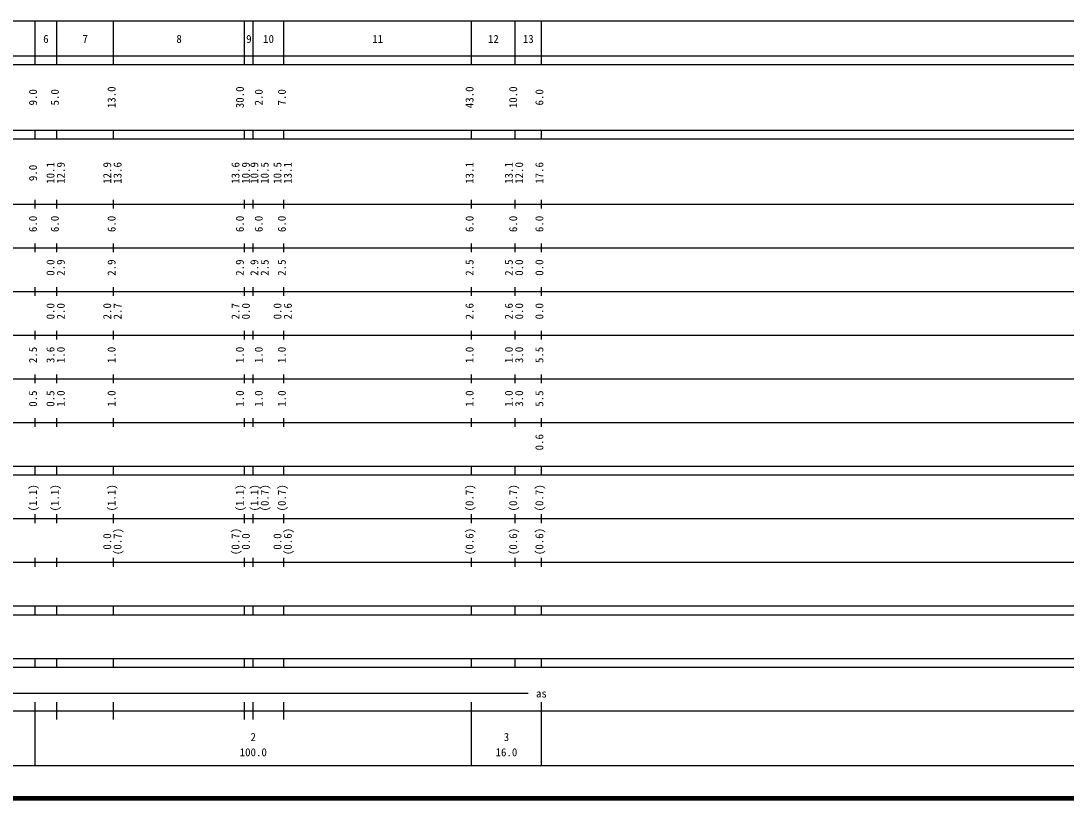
# Model space of a CAD drawing. Units: millimetres on the paper, enlarged 1000 times. Extents: x 40000 to 680000, y 20000 to 380000.
# Drawn here: x 164770 to 404203, y 20000 to 198000 of the extents above; entities that cross this region are included whole.
import ezdxf
from ezdxf.enums import TextEntityAlignment as Align

# ---------------------------------------------------------------- set-up
doc = ezdxf.new("R2010")
doc.units = ezdxf.units.MM
doc.header["$LTSCALE"] = 1000
doc.layers.add('M-TTL', color=2, linetype='Continuous', lineweight=140)
doc.layers.add('M-TTL-BAND', color=7, linetype='Continuous', lineweight=25)
doc.styles.add('ＭＳ ゴシック', font='')
doc.styles.get('ＭＳ ゴシック').set_extended_font_data('MS Gothic')

msp = doc.modelspace()

# ---------------------------------------------------------------- linework, layer by layer
at = {"layer": 'M-TTL'}
msp.add_line((40000, 20000), (680000, 20000), dxfattribs=at)
at = {"layer": 'M-TTL-BAND'}
for p, q in [((68000, 198000), (579000, 198000)), ((168000, 188000), (168000, 198000)), ((173000, 188000), (173000, 198000)), ((186000, 188000), (186000, 198000)), ((216000, 188000), (216000, 198000)), ((218000, 188000), (218000, 198000)), ((225000, 188000), (225000, 198000)), ((268000, 188000), (268000, 198000)), ((278000, 188000), (278000, 198000)), ((284000, 188000), (284000, 198000)), ((40000, 190000), (579000, 190000)), ((40000, 188000), (579000, 188000)), ((40000, 173000), (579000, 173000)), ((168000, 171000), (168000, 173000)), ((173000, 171000), (173000, 173000)), ((186000, 171000), (186000, 173000)), ((216000, 171000), (216000, 173000)), ((218000, 171000), (218000, 173000)), ((225000, 171000), (225000, 173000)), ((268000, 171000), (268000, 173000)), ((278000, 171000), (278000, 173000)), ((284000, 171000), (284000, 173000)), ((40000, 171000), (579000, 171000)), ((40000, 156000), (579000, 156000)), ((168000, 155000), (168000, 157000)), ((173000, 155000), (173000, 157000)), ((186000, 155000), (186000, 157000)), ((216000, 155000), (216000, 157000)), ((218000, 155000), (218000, 157000)), ((225000, 155000), (225000, 157000)), ((268000, 155000), (268000, 157000)), ((278000, 155000), (278000, 157000)), ((284000, 155000), (284000, 157000)), ((168000, 145000), (168000, 147000)), ((173000, 145000), (173000, 147000)), ((186000, 145000), (186000, 147000)), ((216000, 145000), (216000, 147000)), ((218000, 145000), (218000, 147000)), ((225000, 145000), (225000, 147000)), ((268000, 145000), (268000, 147000)), ((278000, 145000), (278000, 147000)), ((284000, 145000), (284000, 147000)), ((46000, 146000), (579000, 146000)), ((168000, 135000), (168000, 137000)), ((173000, 135000), (173000, 137000)), ((186000, 135000), (186000, 137000)), ((216000, 135000), (216000, 137000)), ((218000, 135000), (218000, 137000)), ((225000, 135000), (225000, 137000)), ((268000, 135000), (268000, 137000)), ((278000, 135000), (278000, 137000)), ((284000, 135000), (284000, 137000)), ((52000, 136000), (579000, 136000)), ((168000, 125000), (168000, 127000)), ((173000, 125000), (173000, 127000)), ((186000, 125000), (186000, 127000)), ((216000, 125000), (216000, 127000)), ((218000, 125000), (218000, 127000)), ((225000, 125000), (225000, 127000)), ((268000, 125000), (268000, 127000)), ((278000, 125000), (278000, 127000)), ((284000, 125000), (284000, 127000)), ((46000, 126000), (579000, 126000)), ((52000, 116000), (579000, 116000)), ((168000, 115000), (168000, 117000)), ((173000, 115000), (173000, 117000)), ((186000, 115000), (186000, 117000)), ((216000, 115000), (216000, 117000)), ((218000, 115000), (218000, 117000)), ((225000, 115000), (225000, 117000)), ((268000, 115000), (268000, 117000)), ((278000, 115000), (278000, 117000)), ((284000, 115000), (284000, 117000)), ((46000, 106000), (579000, 106000)), ((168000, 105000), (168000, 107000)), ((173000, 105000), (173000, 107000)), ((186000, 105000), (186000, 107000)), ((216000, 105000), (216000, 107000)), ((218000, 105000), (218000, 107000)), ((225000, 105000), (225000, 107000)), ((268000, 105000), (268000, 107000)), ((278000, 105000), (278000, 107000)), ((284000, 105000), (284000, 107000)), ((40000, 96000), (579000, 96000)), ((168000, 94000), (168000, 96000)), ((173000, 94000), (173000, 96000)), ((186000, 94000), (186000, 96000)), ((216000, 94000), (216000, 96000)), ((218000, 94000), (218000, 96000)), ((225000, 94000), (225000, 96000)), ((268000, 94000), (268000, 96000)), ((278000, 94000), (278000, 96000)), ((284000, 94000), (284000, 96000)), ((40000, 94000), (579000, 94000)), ((49000, 84000), (579000, 84000)), ((168000, 83000), (168000, 85000)), ((173000, 83000), (173000, 85000)), ((186000, 83000), (186000, 85000)), ((216000, 83000), (216000, 85000)), ((218000, 83000), (218000, 85000)), ((225000, 83000), (225000, 85000)), ((268000, 83000), (268000, 85000)), ((278000, 83000), (278000, 85000)), ((284000, 83000), (284000, 85000)), ((168000, 73000), (168000, 75000)), ((173000, 73000), (173000, 75000)), ((186000, 73000), (186000, 75000)), ((216000, 73000), (216000, 75000)), ((218000, 73000), (218000, 75000)), ((225000, 73000), (225000, 75000)), ((268000, 73000), (268000, 75000)), ((278000, 73000), (278000, 75000)), ((284000, 73000), (284000, 75000)), ((40000, 74000), (579000, 74000)), ((40000, 64000), (579000, 64000)), ((168000, 62000), (168000, 64000)), ((173000, 62000), (173000, 64000)), ((186000, 62000), (186000, 64000)), ((216000, 62000), (216000, 64000)), ((218000, 62000), (218000, 64000)), ((225000, 62000), (225000, 64000)), ((268000, 62000), (268000, 64000)), ((278000, 62000), (278000, 64000)), ((284000, 62000), (284000, 64000)), ((40000, 62000), (579000, 62000)), ((40000, 52000), (579000, 52000)), ((168000, 50000), (168000, 52000)), ((173000, 50000), (173000, 52000)), ((186000, 50000), (186000, 52000)), ((216000, 50000), (216000, 52000)), ((218000, 50000), (218000, 52000)), ((225000, 50000), (225000, 52000)), ((268000, 50000), (268000, 52000)), ((278000, 50000), (278000, 52000)), ((284000, 50000), (284000, 52000)), ((40000, 50000), (579000, 50000)), ((71000, 44000), (281000, 44000)), ((168000, 27500), (168000, 42000)), ((173000, 38000), (173000, 42000)), ((186000, 38000), (186000, 42000)), ((216000, 38000), (216000, 42000)), ((218000, 38000), (218000, 42000)), ((225000, 38000), (225000, 42000)), ((268000, 27500), (268000, 42000)), ((284000, 27500), (284000, 42000)), ((40000, 40000), (579000, 40000)), ((68000, 27500), (579000, 27500))]:
    msp.add_line(p, q, dxfattribs=at)

# ---------------------------------------------------------------- texts
at = {"layer": 'M-TTL-BAND', "style": 'ＭＳ ゴシック'}
for s, p in [('6', (170500, 192405)), ('7', (179500, 192405)), ('8', (201000, 192405)), ('9', (217000, 192405)), ('10', (221500, 192405)), ('11', (246500, 192405)), ('12', (273000, 192405)), ('13', (281000, 192405)), ('as', (284000, 42500)), ('2', (218000, 32523)), ('3', (276000, 32523)), ('100.0', (218000, 29033)), ('16.0', (276000, 29033))]:
    msp.add_text(s, height=1833, dxfattribs=at).set_placement(p, align=Align.BOTTOM_CENTER)
for s, p in [('9.0', (169000, 180500)), ('5.0', (174000, 180500)), ('13.0', (187000, 180500)), ('30.0', (216385, 180500)), ('2.0', (220702, 180500)), ('7.0', (226000, 180500)), ('43.0', (269000, 180500)), ('10.0', (279000, 180500)), ('6.0', (285000, 180500)), ('10.1', (173000, 163174)), ('12.9', (175370, 163174)), ('12.9', (186000, 163174)), ('13.6', (188370, 163174)), ('13.6', (215385, 163174)), ('10.9', (217755, 163174)), ('10.9', (219702, 163174)), ('10.5', (222072, 163174)), ('10.5', (225000, 163174)), ('13.1', (227370, 163174)), ('13.1', (269000, 163174)), ('13.1', (278000, 163174)), ('12.0', (280370, 163174)), ('17.6', (285000, 163174)), ('9.0', (169000, 163174)), ('6.0', (169000, 151500)), ('6.0', (174000, 151500)), ('6.0', (187000, 151500)), ('6.0', (216385, 151500)), ('6.0', (220702, 151500)), ('6.0', (226000, 151500)), ('6.0', (269000, 151500)), ('6.0', (279000, 151500)), ('6.0', (285000, 151500)), ('0.0', (173000, 141500)), ('2.9', (175370, 141500)), ('2.9', (187000, 141500)), ('2.9', (216385, 141500)), ('2.9', (219702, 141500)), ('2.5', (222072, 141500)), ('2.5', (226000, 141500)), ('2.5', (269000, 141500)), ('2.5', (278000, 141500)), ('0.0', (280370, 141500)), ('0.0', (285000, 141500)), ('0.0', (173000, 131500)), ('2.0', (175370, 131500)), ('2.0', (186000, 131500)), ('2.7', (188370, 131500)), ('2.7', (215385, 131500)), ('0.0', (217755, 131500)), ('0.0', (225000, 131500)), ('2.6', (227370, 131500)), ('2.6', (269000, 131500)), ('2.6', (278000, 131500)), ('0.0', (280370, 131500)), ('0.0', (285000, 131500)), ('2.5', (169000, 121500)), ('3.6', (173000, 121500)), ('1.0', (175370, 121500)), ('1.0', (187000, 121500)), ('1.0', (216385, 121500)), ('1.0', (220702, 121500)), ('1.0', (226000, 121500)), ('1.0', (269000, 121500)), ('1.0', (278000, 121500)), ('3.0', (280370, 121500)), ('5.5', (285000, 121500)), ('0.5', (169000, 111500)), ('0.5', (173000, 111500)), ('1.0', (175370, 111500)), ('1.0', (187000, 111500)), ('1.0', (216385, 111500)), ('1.0', (220702, 111500)), ('1.0', (226000, 111500)), ('1.0', (269000, 111500)), ('1.0', (278000, 111500)), ('3.0', (280370, 111500)), ('5.5', (285000, 111500)), ('0.6', (285000, 101500)), ('(1.1)', (169000, 88764)), ('(1.1)', (174000, 88764)), ('(1.1)', (187000, 88764)), ('(1.1)', (216385, 88764)), ('(1.1)', (219702, 88764)), ('(0.7)', (222072, 88764)), ('(0.7)', (226000, 88764)), ('(0.7)', (269000, 88764)), ('(0.7)', (279000, 88764)), ('(0.7)', (285000, 88764)), ('(0.7)', (188370, 78764)), ('(0.7)', (215385, 78764)), ('(0.6)', (227370, 78764)), ('(0.6)', (269000, 78764)), ('(0.6)', (279000, 78764)), ('(0.6)', (285000, 78764)), ('0.0', (186000, 78764)), ('0.0', (217755, 78764)), ('0.0', (225000, 78764))]:
    msp.add_text(s, height=1833, rotation=90, dxfattribs=at).set_placement(p, align=Align.BOTTOM_CENTER)

doc.saveas('drawing.dxf')
